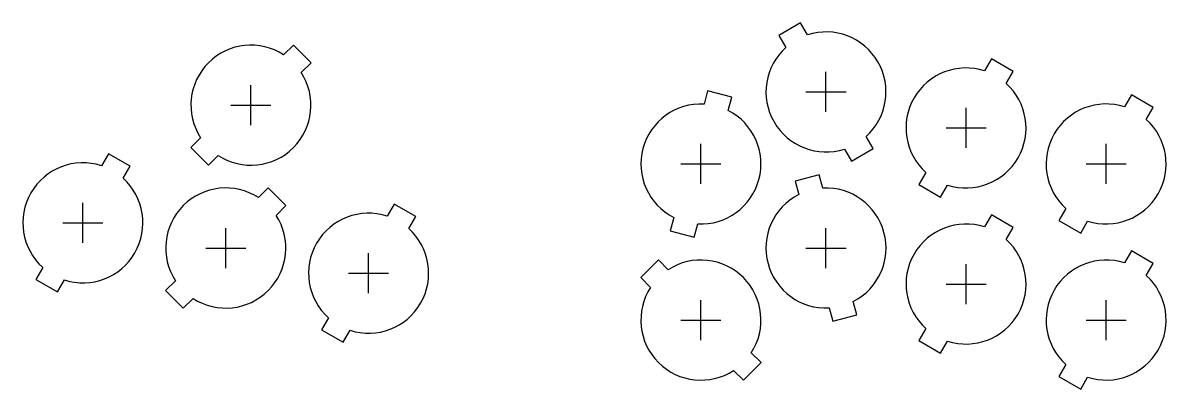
# Model space of a CAD drawing. Header units: millimetres. Extents: x -41 to 188, y -28 to 45.
import ezdxf

# ---------------------------------------------------------------- set-up
doc = ezdxf.new("R2010")
doc.units = ezdxf.units.MM
doc.layers.add('BUTTONS', color=1, linetype='Continuous')
doc.layers.add('REFERENCE', color=8, linetype='Continuous')

msp = doc.modelspace()

# ---------------------------------------------------------------- linework, layer by layer
at = {"layer": 'BUTTONS'}
for points in [[(111.97, 40.11, 0.809427), (123.7, 19.79), (125.08, 17.39), (129.42, 19.89), (128.03, 22.29, 0.809427), (116.3, 42.61), (114.92, 45.01), (110.58, 42.51)], [(11.57, 38.63, 0.809427), (-5.03, 22.03), (-6.99, 20.07), (-3.45, 16.54), (-1.5, 18.49, 0.809427), (15.1, 35.09), (17.06, 37.04), (13.52, 40.58)], [(151.7, 35.41, 0.809427), (139.97, 15.09), (138.58, 12.69), (142.92, 10.19), (144.3, 12.59, 0.809427), (156.03, 32.91), (157.42, 35.31), (153.08, 37.81)], [(95.62, 28.78, 0.809427), (89.55, 6.11), (88.83, 3.44), (93.66, 2.15), (94.38, 4.82, 0.809427), (100.45, 27.49), (101.17, 30.16), (96.34, 31.45)], [(179.7, 28.21, 0.809427), (167.97, 7.89), (166.58, 5.49), (170.92, 2.99), (172.3, 5.39, 0.809427), (184.03, 25.71), (185.42, 28.11), (181.08, 30.61)], [(-24.86, 16.45, 0.809427), (-36.59, -3.88), (-37.97, -6.27), (-33.64, -8.77), (-32.26, -6.38, 0.809427), (-20.53, 13.95), (-19.14, 16.34), (-23.47, 18.84)], [(114.55, 10.69, 0.809427), (120.62, -11.98), (121.34, -14.65), (126.17, -13.36), (125.45, -10.69, 0.809427), (119.38, 11.98), (118.66, 14.65), (113.83, 13.36)], [(6.53, 10.07, 0.809427), (-10.07, -6.53), (-12.02, -8.49), (-8.49, -12.02), (-6.53, -10.07, 0.809427), (10.07, 6.53), (12.02, 8.49), (8.49, 12.02)], [(32.26, 6.38, 0.809427), (20.53, -13.95), (19.14, -16.34), (23.47, -18.84), (24.86, -16.45, 0.809427), (36.59, 3.88), (37.97, 6.27), (33.64, 8.77)], [(151.7, 4.21, 0.809427), (139.97, -16.11), (138.58, -18.51), (142.92, -21.01), (144.3, -18.61, 0.809427), (156.03, 1.71), (157.42, 4.11), (153.08, 6.61)], [(179.7, -2.99, 0.809427), (167.97, -23.31), (166.58, -25.71), (170.92, -28.21), (172.3, -25.81, 0.809427), (184.03, -5.49), (185.42, -3.09), (181.08, -0.59)], [(84.93, -7.87, 0.809427), (101.53, -24.47), (103.49, -26.42), (107.02, -22.89), (105.07, -20.93, 0.809427), (88.47, -4.33), (86.51, -2.38), (82.98, -5.91)]]:
    msp.add_lwpolyline(points, format="xyb", close=True, dxfattribs=at)
at = {"layer": 'REFERENCE'}
for p, q in [((120, 27.2), (120, 35.2)), ((5.04, 24.56), (5.04, 32.56)), ((116, 31.2), (124, 31.2)), ((1.04, 28.56), (9.04, 28.56)), ((148, 20), (148, 28)), ((144, 24), (152, 24)), ((95, 12.8), (95, 20.8)), ((176, 12.8), (176, 20.8)), ((91, 16.8), (99, 16.8)), ((172, 16.8), (180, 16.8)), ((-28.56, 1.04), (-28.56, 9.04)), ((-32.56, 5.04), (-24.56, 5.04)), ((0, -4), (0, 4)), ((120, -4), (120, 4)), ((-4, 0), (4, 0)), ((116, 0), (124, 0)), ((28.56, -9.04), (28.56, -1.04)), ((148, -11.2), (148, -3.2)), ((24.56, -5.04), (32.56, -5.04)), ((144, -7.2), (152, -7.2)), ((95, -18.4), (95, -10.4)), ((176, -18.4), (176, -10.4)), ((91, -14.4), (99, -14.4)), ((172, -14.4), (180, -14.4))]:
    msp.add_line(p, q, dxfattribs=at)

doc.saveas('drawing.dxf')
